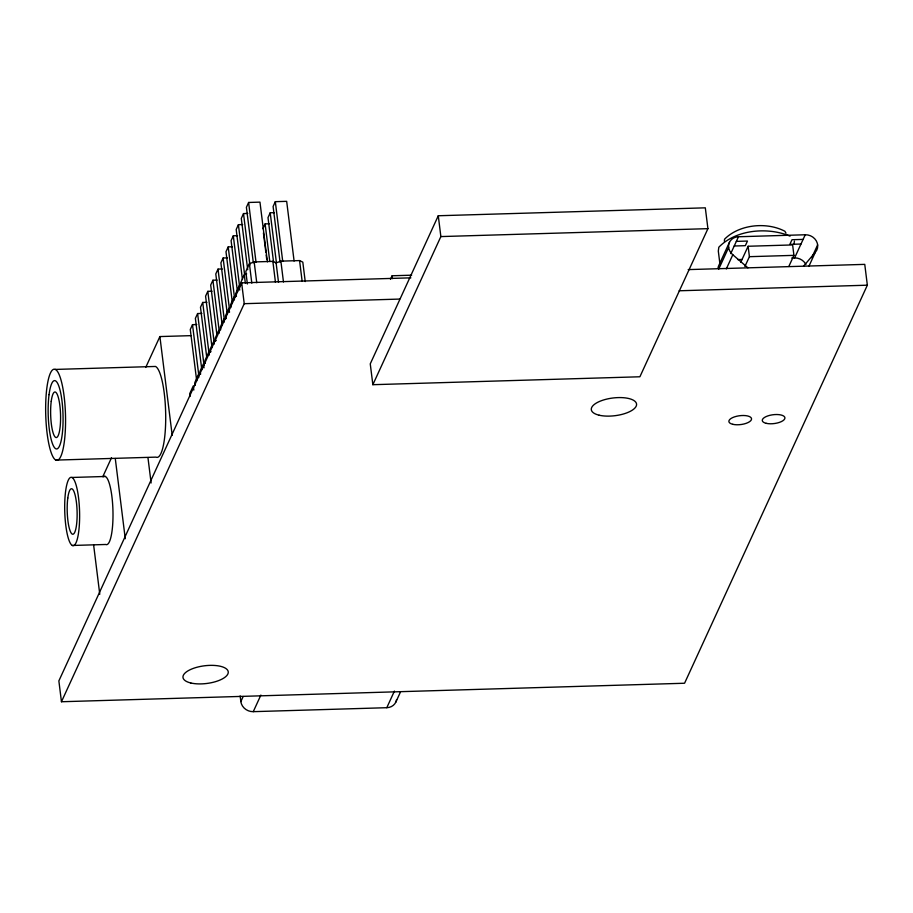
<?xml version="1.0" encoding="UTF-8"?>
<svg xmlns="http://www.w3.org/2000/svg" width="913" height="913" viewBox="0 0 913 913"><rect width="100%" height="100%" fill="white"/><g stroke="black" fill="none" stroke-linecap="round" stroke-linejoin="round"><path stroke-width="1.37" d="M724.329 241.249L724.602 239.138C739.29 224.336 766.658 221.654 784.872 231.251L786.013 233.18M794.07 243.691L794.413 241.123M145.726 367.425L159.889 336.566L190.874 335.653M102.804 476.7L111.5 457.767M196.763 324.537L192.506 324.663L190.281 329.49L196.706 380.824M201.864 313.421L197.607 313.547L195.382 318.386L201.807 369.719M206.966 302.317L202.709 302.443L200.483 307.27L206.737 357.223M212.067 291.213L207.81 291.338L205.585 296.166L212.01 347.499M217.168 280.097L212.912 280.223L210.686 285.061L216.94 335.003M222.27 268.993L218.013 269.118L215.788 273.946L222.213 325.29M227.36 257.877L223.114 258.014L220.889 262.841L227.314 314.175M232.461 246.772L228.204 246.898L225.99 251.737L232.416 303.07M237.563 235.668L233.306 235.794L231.092 240.621L237.517 291.966M242.664 224.552L238.407 224.689L236.193 229.517L242.436 279.469M247.765 213.448L243.509 213.574L241.294 218.412L247.72 269.746M267.406 261.848L259.965 202.127L248.61 202.469L246.396 207.297L253.335 262.796M262.898 228.718L265.112 223.89L269.369 223.765M274.471 212.661L270.214 212.786L268 217.614L273.546 262.02M294.1 261.05L286.671 201.339L275.315 201.67L273.101 206.509L280.04 262.008M200.769 373.908L198.383 374.798L194.811 382.57L195.165 385.354M210.971 351.688L208.586 352.578L205.014 360.361L205.368 363.134M216.073 340.583L213.688 341.473L210.116 349.245L210.469 352.03M226.276 318.363L223.89 319.253L220.318 327.037L220.661 329.81M236.478 296.143L234.093 297.045L230.521 304.816L230.863 307.59M241.58 285.039L239.195 285.929L235.622 293.712L235.965 296.485M246.681 273.934L244.296 274.824L240.724 282.596L241.066 285.381M305.227 281.569L302.808 262.134L299.567 260.582L280.873 261.141L276.103 262.921L272.861 261.38L254.168 261.928L249.397 263.72L245.825 271.492L247.377 283.989M410.873 277.837L241.637 282.859L58.866 680.904L61.456 701.743L684.567 683.244L867.35 285.198L864.759 264.371L688.197 269.609M61.456 701.743L244.239 303.687L241.637 282.859M390.49 279.321L392.122 275.772L411.649 275.19M438.274 215.753L370.256 363.865L372.858 384.693L639.899 376.772L707.917 228.661L705.315 207.833L438.274 215.753L440.865 236.581L372.858 384.693M396.584 699.666A11.401 10.203 24.7 0 1 386.792 707.701L253.266 711.661A11.401 10.203 24.7 0 1 240.849 701.572L243.166 696.528M253.266 711.661L260.89 695.067M386.792 707.701L394.416 691.095M395.786 702.211L400.419 692.111M729.476 242.242L718.851 265.386A11.401 10.203 24.7 0 0 718.052 267.931M718.599 269.358L728.631 247.503M730.742 253.586L738.469 236.752L805.232 234.767A11.401 10.203 24.7 0 1 816.313 240.895A11.401 10.203 24.7 0 1 815.309 252.319L808.815 266.459M726.314 268.913L732.808 254.761A11.401 10.203 24.7 0 1 728.985 243.486A11.401 10.203 24.7 0 1 738.469 236.752M740.751 262.305L748.112 246.259L792.621 244.935L793.922 255.355L788.821 266.459M744.882 266.55L749.413 256.679L748.112 246.259M791.765 258.002L794.607 257.911L805.232 234.767M811.748 257.717L817.649 244.855M803.554 266.185L815.309 252.319M440.865 236.581L707.917 228.661M736.346 241.386L747.473 241.055L745.339 245.677L734.212 246.008M803.098 239.4L791.97 239.731L789.848 244.353L800.975 244.033M749.413 256.679L793.922 255.355M737.784 259.6L742.041 259.475M244.239 303.687L399.654 299.076M679.135 290.779L867.35 285.198M55.362 369.423L155.507 366.455A45.604 9.872 88.3 0 1 165.709 416.579A45.604 9.872 88.3 0 1 155.997 457.128L55.853 460.095A45.604 9.872 88.3 0 1 46.86 387.934A45.604 9.872 88.3 0 1 64.104 396.242A45.604 9.872 88.3 0 1 55.853 460.095M71.979 477.465L105.36 476.472M72.344 545.472A34.203 7.407 88.3 0 0 78.529 497.574A34.203 7.407 88.3 0 0 65.599 491.342A34.203 7.407 88.3 0 0 72.344 545.472L105.725 544.479A34.203 7.407 88.3 0 0 112.915 509.602A34.203 7.407 88.3 0 0 103.431 476.7M790.065 236.136C767.799 226.858 736.163 229.368 718.828 247.206L718.314 251.075L719.889 263.731M732.808 254.761L747.918 267.829M392.122 275.772L392.476 278.591M299.567 260.582L302.157 281.409M280.873 261.141L283.464 281.969M276.103 262.921L278.522 282.368M272.861 261.38L275.452 282.208M263.423 232.883L265.843 252.308M266.197 255.081L266.71 259.246M254.168 261.928L256.758 282.756M249.397 263.72L251.817 283.156M244.296 274.824L245.335 283.156M239.195 285.929L239.708 290.094M234.093 297.045L234.436 299.818M229.505 312.314L228.992 308.149L225.42 315.921L225.762 318.705M223.89 319.253L224.233 322.038M219.131 333.142L218.789 330.369L215.217 338.141L215.571 340.914M213.688 341.473L214.03 344.247M208.586 352.578L208.94 355.362M204.01 367.859L203.485 363.694L199.913 371.465L200.267 374.239M240.142 695.934L240.849 701.572M198.383 374.798L198.737 377.571M193.807 390.068L193.282 385.902L189.71 393.686L190.064 396.459M159.889 336.566L172.192 435.296M147.952 457.607L151.113 482.988M115.278 458.497L125.264 538.716M93.628 545.004L99.768 594.26M275.315 201.67L282.733 261.438M270.214 212.786L276.422 262.818M265.112 223.89L269.769 261.415M248.61 202.469L256.028 262.236M243.509 213.574L249.888 264.998M238.407 224.689L244.616 274.722M233.306 235.794L239.685 287.218M228.204 246.898L234.413 296.942M223.114 258.014L229.483 309.439M218.013 269.118L224.393 320.543M212.912 280.223L219.291 331.659M207.81 291.338L214.019 341.371M202.709 302.443L208.917 352.475M197.607 313.547L203.987 364.983M192.506 324.663L198.714 374.695M794.607 257.911A11.401 10.203 24.7 0 1 805.917 264.462M599.122 415.198A22.802 8.913 -7.1 0 0 636.178 406.194A22.802 8.913 -7.1 0 0 606.483 399.164A22.802 8.913 -7.1 0 0 599.122 415.198M190.794 682.981A22.802 8.913 -7.1 0 0 227.862 673.977A22.802 8.913 -7.1 0 0 198.155 666.947A22.802 8.913 -7.1 0 0 190.794 682.981M766.201 423.324A11.401 4.451 -7.1 0 0 784.735 418.816A11.401 4.451 -7.1 0 0 769.887 415.312A11.401 4.451 -7.1 0 0 766.201 423.324M732.819 424.317A11.401 4.451 -7.1 0 0 751.353 419.809A11.401 4.451 -7.1 0 0 736.506 416.294A11.401 4.451 -7.1 0 0 732.819 424.317M51.231 401.343A22.802 4.942 88.3 0 0 55.727 437.43A22.802 4.942 88.3 0 0 59.859 405.498A22.802 4.942 88.3 0 0 51.231 401.343M49.051 394.644A34.203 7.407 88.3 0 0 55.784 448.762A34.203 7.407 88.3 0 0 61.981 400.875A34.203 7.407 88.3 0 0 49.051 394.644M67.79 498.053A22.802 4.942 88.3 0 0 72.275 534.128A22.802 4.942 88.3 0 0 76.407 502.207A22.802 4.942 88.3 0 0 67.79 498.053"/></g></svg>
